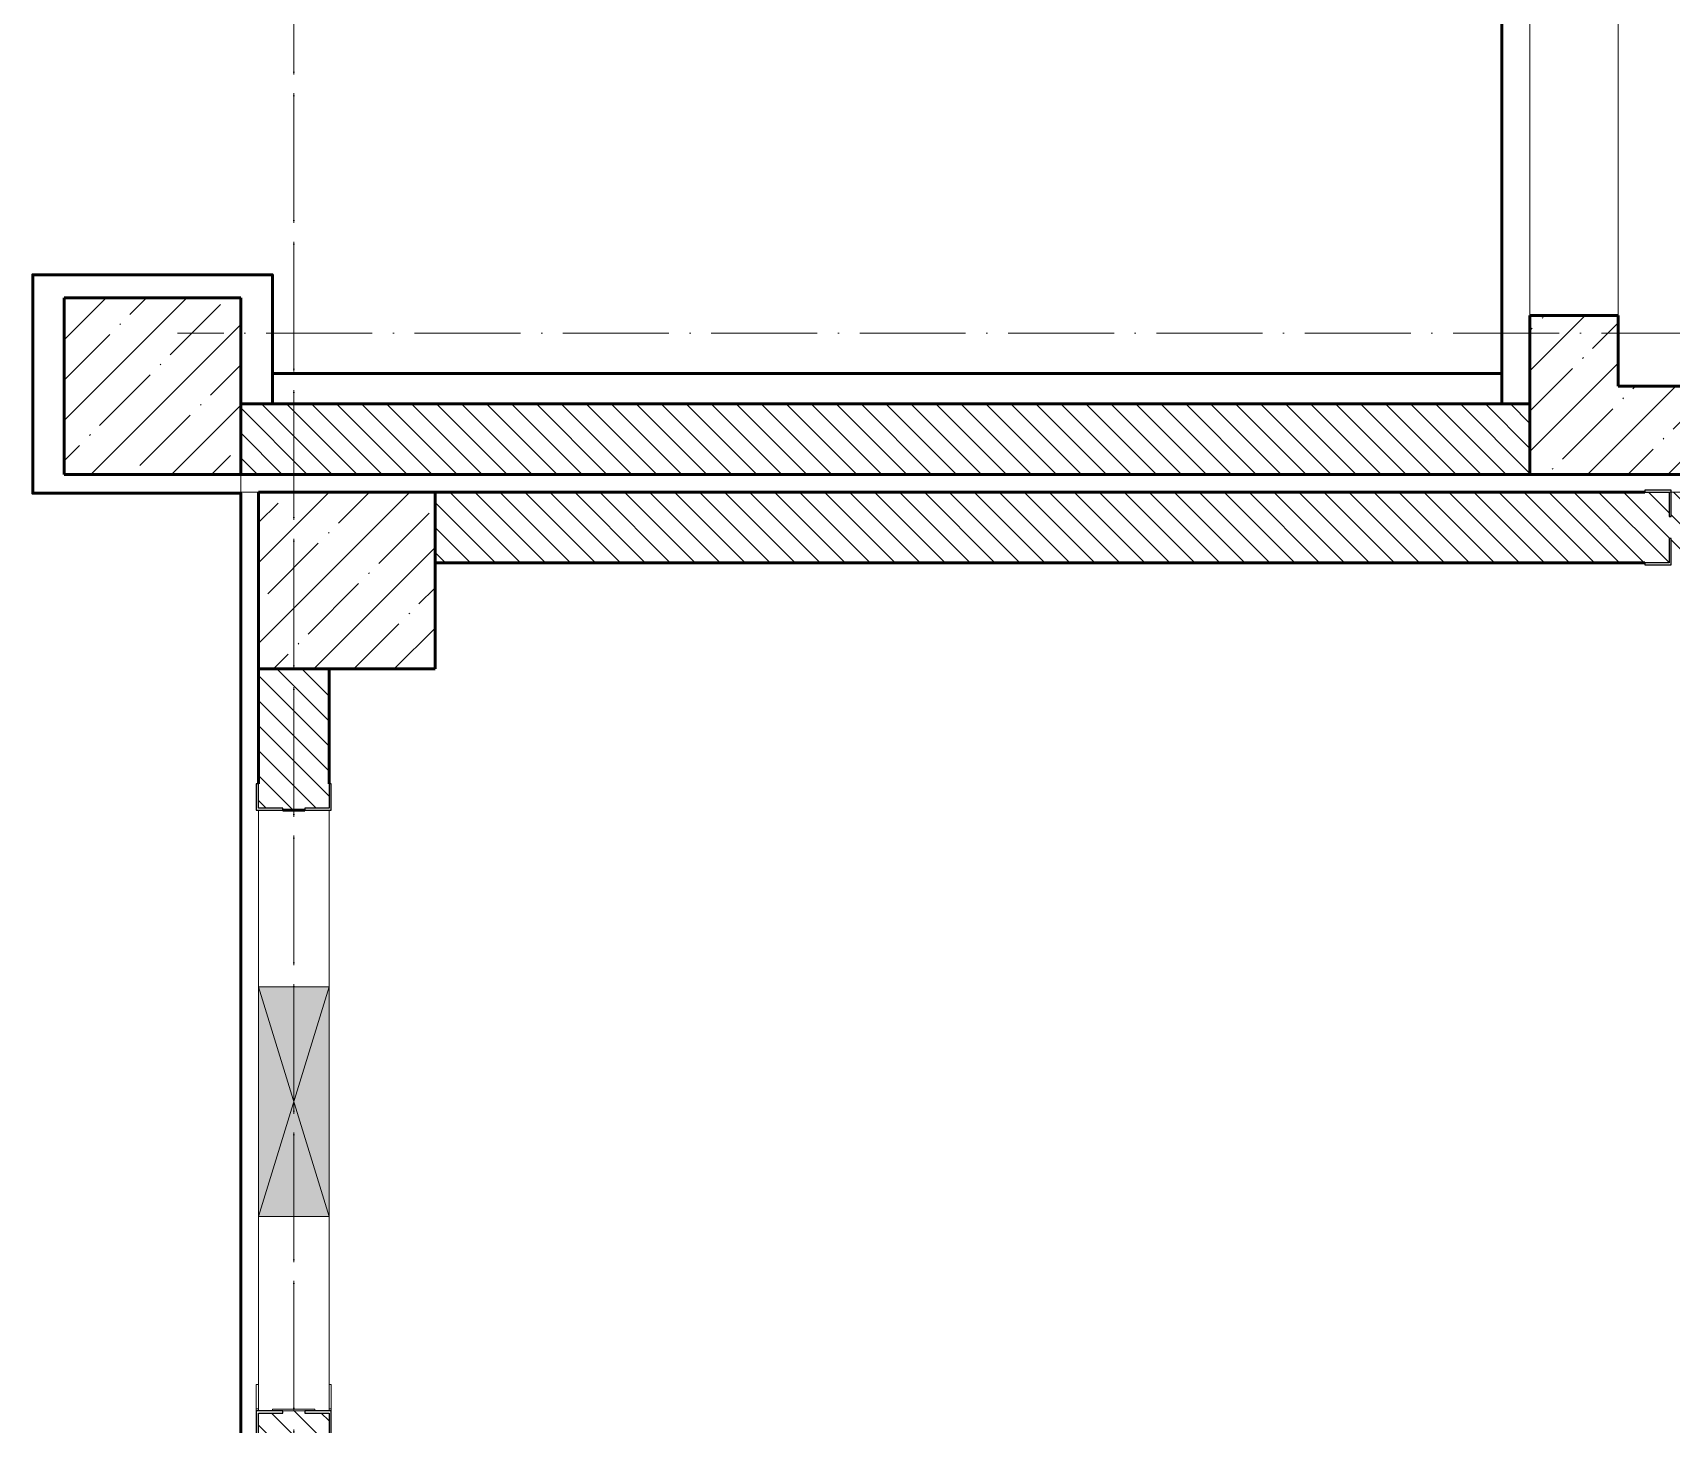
# Model space of a CAD drawing. Header units: millimetres. Extents: x -213536 to 1564669, y -45299 to 942238.
# Drawn here: x 636894 to 641533, y 615688 to 619625 of the extents above; entities that cross this region are included whole.
import ezdxf

# ---------------------------------------------------------------- set-up
doc = ezdxf.new("R2010")
doc.units = ezdxf.units.MM
doc.linetypes.add('50_200_ШТРИХ_1Т_ш5_п1_п1_', pattern=[700, 500, -100, 0, -100])
for name, color, linetype, lineweight in [('3.1) ЖБ окна 1.2 м', 102, 'Continuous', 30), ('8.1)', 2, 'Continuous', 50), ('8.2)', 3, 'Continuous', 50), ('8.3)', 5, 'Continuous', 50), ('8.4)', 6, 'Continuous', 50), ('A-DETL-GENF-OTLN', 7, 'Continuous', 9), ('A-FLOR-____-OTLN', 7, 'Continuous', 9), ('A-GENM-____-MCUT', 7, 'Continuous', 25), ('A-GENM-____-OTLN', 7, 'Continuous', 9), ('A-GENM-____-OTLN-1', 7, 'Continuous', 25), ('A-GLAZ-____-OTLN', 7, 'Continuous', 9), ('A-WALL-____-MCUT', 7, 'Continuous', 13), ('A-WALL-____-MCUT-1', 7, 'Continuous', 9), ('A-WALL-____-MCUT-2', 7, 'Continuous', 50), ('A-WALL-____-OTLN', 7, 'Continuous', 9), ('A-WALL-____-PATT-1', 7, 'Continuous', 9), ('I-WALL-____-OTLN', 7, 'Continuous', 9), ('S-COLS-____-MCUT', 7, 'Continuous', 50), ('S-COLS-____-OTLN', 7, 'Continuous', 9), ('S-GRID-____-OTLN-1', 7, '50_200_ШТРИХ_1Т_ш5_п1_п1_', 9)]:
    doc.layers.add(name, color=color, linetype=linetype, lineweight=lineweight)
pattern_1 = [(135, (544282.637, 571544.04), (-35.35534, -35.35534), [])]
pattern_2 = [(45, (-93500, -46531.04), (-114.04925, 114.04925), []), (45, (-93385.95, -46531.04), (-114.04925, 114.04925), [201.613, -40.323, 3.353, -36.97])]
pattern_3 = [(45, (-92950, -47081.04), (-114.04925, 114.04925), []), (45, (-92835.95, -47081.04), (-114.04925, 114.04925), [201.613, -40.323, 3.353, -36.97])]
pattern_4 = [(45, (544282.64, 571544.04), (-114.04925, 114.04925), []), (45, (544396.69, 571544.04), (-114.04925, 114.04925), [201.612, -40.322, 3.353, -36.97])]
pattern_5 = [(135, (544282.637, 571544.04), (-35.35534, -35.35534), [])]

# ---------------------------------------------------------------- blocks, each defined once
blk = doc.blocks.new('BSC_Колонна _Прямоугольная - 500х500-V116-АР1_План отверстий 2 этажа в осях 1-64_Ю-ЯЯ')
at = {"layer": 'S-COLS-____-OTLN'}
h = blk.add_hatch(dxfattribs=at)
h.set_pattern_fill('FP_129', color=256, style=0, pattern_type=2)
h.set_pattern_definition(pattern_2)
h.paths.add_polyline_path([(-250, -250), (250, -250), (250, 250), (-250, 250)], flags=0)
at = {"layer": 'S-COLS-____-MCUT'}
for p, q in [((250, 250), (-250, 250)), ((-250, 250), (-250, -250)), ((250, -250), (250, 250)), ((-250, -250), (250, -250))]:
    blk.add_line(p, q, dxfattribs=at)
blk = doc.blocks.new('BSC_Колонна _Прямоугольная - 500х500-V124-АР1_План отверстий 2 этажа в осях 1-64_Ю-ЯЯ')
at = {"layer": 'S-COLS-____-OTLN'}
h = blk.add_hatch(dxfattribs=at)
h.set_pattern_fill('FP_137', color=256, style=0, pattern_type=2)
h.set_pattern_definition(pattern_3)
h.paths.add_polyline_path([(-250, -250), (250, -250), (250, 250), (-250, 250)], flags=0)
at = {"layer": 'S-COLS-____-MCUT'}
for p, q in [((250, 250), (-250, 250)), ((-250, 250), (-250, -250)), ((250, -250), (250, 250)), ((-250, -250), (250, -250))]:
    blk.add_line(p, q, dxfattribs=at)
blk = doc.blocks.new('Фахверк_СКБ_Уголок - 200_3550-28267367-АР1_План отверстий 2 этажа в осях 1-64_Ю-ЯЯ')
at = {"layer": 'A-GENM-____-MCUT'}
for p, q in [((200, 156), (125, 156)), ((125, 156), (125, 81)), ((131, 81), (131, 150)), ((131, 150), (200, 150)), ((200, 150), (200, 156)), ((125, 81), (131, 81)), ((131, 19), (125, 19)), ((125, 19), (125, -56)), ((131, -50), (131, 19)), ((125, -56), (200, -56)), ((200, -50), (131, -50)), ((200, -56), (200, -50))]:
    blk.add_line(p, q, dxfattribs=at)
blk = doc.blocks.new('Фахверк_СКБ_Уголок - 200_3960-28268576-АР1_План отверстий 2 этажа в осях 1-64_Ю-ЯЯ')
at = {"layer": 'A-GENM-____-MCUT'}
for p, q in [((200, 156), (125, 156)), ((125, 156), (125, 81)), ((131, 81), (131, 150)), ((131, 150), (200, 150)), ((200, 150), (200, 156)), ((125, 81), (131, 81)), ((131, 19), (125, 19)), ((125, 19), (125, -56)), ((131, -50), (131, 19)), ((125, -56), (200, -56)), ((200, -50), (131, -50)), ((200, -56), (200, -50))]:
    blk.add_line(p, q, dxfattribs=at)
blk = doc.blocks.new('154_Стойка_СКБ_Уголок - СМ-2480_200-28346303-АР1_План отверстий 2 этажа в осях 1-64_Ю-ЯЯ')
at = {"layer": 'A-GENM-____-MCUT'}
for p, q in [((125, 156), (125, 81)), ((200, 156), (125, 156)), ((131, 81), (131, 150)), ((131, 150), (200, 150)), ((200, 150), (200, 156)), ((125, 81), (131, 81)), ((131, 19), (125, 19)), ((125, 19), (125, -56)), ((131, -50), (131, 19)), ((125, -56), (200, -56)), ((200, -50), (131, -50)), ((200, -56), (200, -50))]:
    blk.add_line(p, q, dxfattribs=at)
blk = doc.blocks.new('Стойка_Влож_Полоса боковая - Полоса-V150-АР1_План отверстий 2 этажа в осях 1-64_Ю-ЯЯ')
at = {"layer": 'A-GENM-____-OTLN'}
for p, q in [((-5, 60), (0, 60)), ((-5, -60), (-5, 60)), ((0, 31), (0, -31)), ((0, -60), (-5, -60))]:
    blk.add_line(p, q, dxfattribs=at)
blk = doc.blocks.new('Стойка_Влож_Уголок_Опорный - Уголок-28213941-АР1_План отверстий 2 этажа в осях 1-64_Ю-ЯЯ')
at = {"layer": 'A-GENM-____-OTLN'}
for p, q in [((-212, -6), (-212, 0)), ((0, 0), (0, -6)), ((-212, -75), (-212, -6)), ((-212, -6), (-206, -6)), ((-6, -6), (0, -6)), ((0, -6), (0, -75)), ((-212, -75), (-206, -75)), ((-6, -75), (0, -75))]:
    blk.add_line(p, q, dxfattribs=at)
blk = doc.blocks.new('AR_Отверстие прямоугольное _в стене_ - AR_Отверстие прямоугольное _в стене__ОВ-36845443-АР1_План отверстий 2 этажа в осях 1-64_Ю-ЯЯ')
at = {"layer": 'A-GLAZ-____-OTLN'}
blk.add_hatch(color=256, dxfattribs=at).paths.add_polyline_path([(325, 100), (-325, 100), (-325, -100), (325, -100)], flags=0)
at = {"layer": 'A-DETL-GENF-OTLN'}
for p, q in [((-325, -100), (-325, 100)), ((-325, 100), (325, 100)), ((325, 100), (-325, -100)), ((-325, 100), (325, -100)), ((325, 100), (-325, 100)), ((-325, 100), (-325, -100)), ((325, 100), (325, -100)), ((325, -100), (325, 100)), ((325, -100), (-325, -100)), ((-325, -100), (325, -100))]:
    blk.add_line(p, q, dxfattribs=at)
blk = doc.blocks.new('BSC_Колонна _Прямоугольная - 500х500-V120-АР1_План отверстий 2 этажа в осях 1-64_А-ГГ')
at = {"layer": 'S-COLS-____-OTLN'}
h = blk.add_hatch(dxfattribs=at)
h.set_pattern_fill('FP_150', color=256, style=0, pattern_type=2)
h.set_pattern_definition(pattern_2)
h.paths.add_polyline_path([(-250, -250), (250, -250), (250, 250), (-250, 250)], flags=0)
at = {"layer": 'S-COLS-____-MCUT'}
for p, q in [((250, 250), (-250, 250)), ((-250, 250), (-250, -250)), ((250, -250), (250, 250)), ((-250, -250), (250, -250))]:
    blk.add_line(p, q, dxfattribs=at)
blk = doc.blocks.new('BSC_Колонна _Прямоугольная - 500х500-V128-АР1_План отверстий 2 этажа в осях 1-64_А-ГГ')
at = {"layer": 'S-COLS-____-OTLN'}
h = blk.add_hatch(dxfattribs=at)
h.set_pattern_fill('FP_158', color=256, style=0, pattern_type=2)
h.set_pattern_definition(pattern_3)
h.paths.add_polyline_path([(-250, -250), (250, -250), (250, 250), (-250, 250)], flags=0)
at = {"layer": 'S-COLS-____-MCUT'}
for p, q in [((250, 250), (-250, 250)), ((-250, 250), (-250, -250)), ((250, -250), (250, 250)), ((-250, -250), (250, -250))]:
    blk.add_line(p, q, dxfattribs=at)
blk = doc.blocks.new('Фахверк_СКБ_Уголок - 200_3550-28267367-АР1_План отверстий 2 этажа в осях 1-64_А-ГГ')
at = {"layer": 'A-GENM-____-MCUT'}
for p, q in [((200, 156), (125, 156)), ((125, 156), (125, 81)), ((131, 81), (131, 150)), ((131, 150), (200, 150)), ((200, 150), (200, 156)), ((125, 81), (131, 81)), ((131, 19), (125, 19)), ((125, 19), (125, -56)), ((131, -50), (131, 19)), ((125, -56), (200, -56)), ((200, -50), (131, -50)), ((200, -56), (200, -50))]:
    blk.add_line(p, q, dxfattribs=at)
blk = doc.blocks.new('Фахверк_СКБ_Уголок - 200_3960-28268576-АР1_План отверстий 2 этажа в осях 1-64_А-ГГ')
at = {"layer": 'A-GENM-____-MCUT'}
for p, q in [((200, 156), (125, 156)), ((125, 156), (125, 81)), ((131, 81), (131, 150)), ((131, 150), (200, 150)), ((200, 150), (200, 156)), ((125, 81), (131, 81)), ((131, 19), (125, 19)), ((125, 19), (125, -56)), ((131, -50), (131, 19)), ((125, -56), (200, -56)), ((200, -50), (131, -50)), ((200, -56), (200, -50))]:
    blk.add_line(p, q, dxfattribs=at)
blk = doc.blocks.new('154_Стойка_СКБ_Уголок - СМ-2480_200-28346303-АР1_План отверстий 2 этажа в осях 1-64_А-ГГ')
at = {"layer": 'A-GENM-____-MCUT'}
for p, q in [((125, 156), (125, 81)), ((200, 156), (125, 156)), ((131, 81), (131, 150)), ((131, 150), (200, 150)), ((200, 150), (200, 156)), ((125, 81), (131, 81)), ((131, 19), (125, 19)), ((125, 19), (125, -56)), ((131, -50), (131, 19)), ((125, -56), (200, -56)), ((200, -50), (131, -50)), ((200, -56), (200, -50))]:
    blk.add_line(p, q, dxfattribs=at)
blk = doc.blocks.new('Стойка_Влож_Полоса боковая - Полоса-28213942-АР1_План отверстий 2 этажа в осях 1-64_А-ГГ')
at = {"layer": 'A-GENM-____-OTLN'}
for p, q in [((-5, 60), (0, 60)), ((-5, -60), (-5, 60)), ((0, 31), (0, -31)), ((0, -60), (-5, -60))]:
    blk.add_line(p, q, dxfattribs=at)
blk = doc.blocks.new('Стойка_Влож_Уголок_Опорный - Уголок-28213941-АР1_План отверстий 2 этажа в осях 1-64_А-ГГ')
at = {"layer": 'A-GENM-____-OTLN'}
for p, q in [((-212, -6), (-212, 0)), ((0, 0), (0, -6)), ((-212, -75), (-212, -6)), ((-212, -6), (-206, -6)), ((-6, -6), (0, -6)), ((0, -6), (0, -75)), ((-212, -75), (-206, -75)), ((-6, -75), (0, -75))]:
    blk.add_line(p, q, dxfattribs=at)
blk = doc.blocks.new('AR_Отверстие прямоугольное _в стене_ - AR_Отверстие прямоугольное _в стене__ОВ-36845443-АР1_План отверстий 2 этажа в осях 1-64_А-ГГ')
at = {"layer": 'A-GLAZ-____-OTLN'}
blk.add_hatch(color=256, dxfattribs=at).paths.add_polyline_path([(325, 100), (-325, 100), (-325, -100), (325, -100)], flags=0)
at = {"layer": 'A-DETL-GENF-OTLN'}
for p, q in [((-325, -100), (-325, 100)), ((-325, 100), (325, 100)), ((325, 100), (-325, -100)), ((-325, 100), (325, -100)), ((325, 100), (-325, 100)), ((-325, 100), (-325, -100)), ((325, 100), (325, -100)), ((325, -100), (325, 100)), ((325, -100), (-325, -100)), ((-325, -100), (325, -100))]:
    blk.add_line(p, q, dxfattribs=at)
blk = doc.blocks.new('2этаж')
at = {"layer": 'S-GRID-____-OTLN-1', "color": 251, "ltscale": 0.6, "true_color": 0x636466}
for p, q in [((77758.3, 498997), (77758.3, 549908.8)), ((77758.3, 454533.3), (77758.3, 508896.9)), ((88482.7, 506247), (77429.6, 506247)), ((88482.7, 506247), (77429.6, 506247)), ((77429.6, 505797), (88322.4, 505797)), ((77429.6, 505797), (88322.4, 505797))]:
    blk.add_line(p, q, dxfattribs=at)

msp = doc.modelspace()

# ---------------------------------------------------------------- hatches: boundary and pattern name
at = {"layer": 'A-WALL-____-PATT-1'}
h = msp.add_hatch(dxfattribs=at)
h.set_pattern_fill('FP_13', color=256, style=0, pattern_type=2)
h.set_pattern_definition(pattern_4)
h.paths.add_polyline_path([(641382.6, 618625.1), (641382.6, 618825.1), (641132.6, 618825.1), (641132.6, 618625.1)], flags=0)
h.paths.add_polyline_path([(641132.6, 620425.1), (641382.6, 620425.1), (641382.6, 621275.1), (641132.6, 621275.1)], flags=0)
h = msp.add_hatch(dxfattribs=at)
h.set_pattern_fill('FP_13', color=256, style=0, pattern_type=2)
h.set_pattern_definition(pattern_4)
h.paths.add_polyline_path([(645532.6, 618375.1), (645532.6, 618625.1), (641132.6, 618625.1), (641132.6, 618375.1), (645015, 618375.1)], flags=0)
h = msp.add_hatch(dxfattribs=at)
h.set_pattern_fill('FP_25', color=256, style=0, pattern_type=2)
h.set_pattern_definition([(45, (544282.64, 571544.04), (-114.04925, 114.04925), []), (45, (544396.69, 571544.04), (-114.04925, 114.04925), [201.612, -40.322, 3.353, -36.97])])
h.paths.add_polyline_path([(645532.6, 618375.1), (645532.6, 618625.1), (641132.6, 618625.1), (641132.6, 618375.1), (645014.4, 618375.1)], flags=0)
h = msp.add_hatch(dxfattribs=at)
h.set_pattern_fill('FP_6', color=256, style=0, pattern_type=2)
h.set_pattern_definition(pattern_1)
h.paths.add_polyline_path([(641132.6, 618375.1), (641132.6, 618575.1), (637482.6, 618575.1), (637482.6, 618375.1), (639712.5, 618375.1)], flags=0)
h = msp.add_hatch(dxfattribs=at)
h.set_pattern_fill('FP_6', color=256, style=0, pattern_type=2)
h.set_pattern_definition(pattern_5)
h.paths.add_polyline_path([(641132.6, 618375.1), (641132.6, 618575.1), (637482.6, 618575.1), (637482.6, 618375.1), (639712, 618375.1)], flags=0)
h = msp.add_hatch(dxfattribs=at)
h.set_pattern_fill('FP_6', color=256, style=0, pattern_type=2)
h.set_pattern_definition(pattern_1)
h.paths.add_polyline_path([(645032.6, 618125.1), (645032.6, 618325.1), (641532.6, 618325.1), (641532.6, 618256.1), (641526.6, 618256.1), (641526.6, 618325.1), (638032.6, 618325.1), (638032.6, 618125.1), (641526.6, 618125.1), (641526.6, 618194.1), (641532.6, 618194.1), (641532.6, 618125.1), (645015, 618125.1)], flags=0)
h = msp.add_hatch(dxfattribs=at)
h.set_pattern_fill('FP_6', color=256, style=0, pattern_type=2)
h.set_pattern_definition(pattern_5)
h.paths.add_polyline_path([(645032.6, 618125.1), (645032.6, 618325.1), (641532.6, 618325.1), (641532.6, 618256.1), (641526.6, 618256.1), (641526.6, 618325.1), (638032.6, 618325.1), (638032.6, 618125.1), (641526.6, 618125.1), (641526.6, 618194.1), (641532.6, 618194.1), (641532.6, 618125.1), (645014.4, 618125.1)], flags=0)
h = msp.add_hatch(dxfattribs=at)
h.set_pattern_fill('FP_6', color=256, style=0, pattern_type=2)
h.set_pattern_definition(pattern_1)
h.paths.add_polyline_path([(637572.6, 614475.1), (637732.6, 614475.1), (637731.7, 615719.1), (637663.6, 615719.1), (637663.6, 615725.1), (637601.6, 615725.1), (637601.6, 615719.1), (637532.6, 615719.1), (637532.6, 614475.1)], flags=0)
h.paths.add_polyline_path([(637663.6, 617425.1), (637663.6, 617431.1), (637732.6, 617431.1), (637732.6, 617825.1), (637532.6, 617825.1), (637532.6, 617431.1), (637601.6, 617431.1), (637601.6, 617425.1)], flags=0)
h = msp.add_hatch(dxfattribs=at)
h.set_pattern_fill('FP_6', color=256, style=0, pattern_type=2)
h.set_pattern_definition(pattern_5)
h.paths.add_polyline_path([(637532.6, 614475.1), (637732.6, 614475.1), (637731.7, 615719.1), (637663.6, 615719.1), (637663.6, 615725.1), (637601.6, 615725.1), (637601.6, 615719.1), (637532.6, 615719.1), (637532.6, 615279.6)], flags=0)
h.paths.add_polyline_path([(637663.6, 617425.1), (637663.6, 617431.1), (637732.6, 617431.1), (637732.6, 617825.1), (637532.6, 617825.1), (637532.6, 617431.1), (637601.6, 617431.1), (637601.6, 617425.1)], flags=0)

# ---------------------------------------------------------------- linework, layer by layer
at = {"layer": '8.1)', "lineweight": 50}
msp.add_lwpolyline([(637482.6, 617205.8), (637482.6, 616056.4)], dxfattribs=at)
at = {"layer": '8.2)', "lineweight": 50}
for points in [[(641052.8, 620825.1), (641052.8, 618575.1)], [(637572.4, 618575.1), (637572.4, 618940.5), (636893.7, 618940.5), (636893.7, 618322.2), (637482.6, 618322.2), (637482.6, 617830.5)]]:
    msp.add_lwpolyline(points, dxfattribs=at)
at = {"layer": '8.3)', "lineweight": 50}
for points in [[(641052.8, 618660.7), (637572.4, 618660.7)], [(637482.6, 617830.5), (637482.6, 615144)]]:
    msp.add_lwpolyline(points, dxfattribs=at)
at = {"layer": '8.4)', "lineweight": 50}
for points in [[(641052.8, 620825.1), (641052.8, 618575.1)], [(637572.4, 618575.1), (637572.4, 618940.5), (636893.7, 618940.5), (636893.7, 618322.2), (637482.6, 618322.2), (637482.6, 617830.5)], [(641052.8, 618660.7), (637572.4, 618660.7)], [(637482.6, 617830.5), (637482.6, 615144)]]:
    msp.add_lwpolyline(points, dxfattribs=at)
at = {"layer": 'A-FLOR-____-OTLN'}
msp.add_line((637482.6, 615025.1), (637482.6, 618375.1), dxfattribs=at)
msp.add_line((637482.6, 615025.1), (637482.6, 618375.1), dxfattribs=at)
at = {"layer": 'A-WALL-____-MCUT'}
for p, q in [((641132.6, 618575.1), (637482.6, 618575.1)), ((637482.6, 618375.1), (641132.6, 618375.1)), ((641457.6, 618325.1), (638032.6, 618325.1)), ((638032.6, 618125.1), (641457.6, 618125.1)), ((637532.6, 617825.1), (637532.6, 617500.1)), ((637732.6, 617500.1), (637732.6, 617825.1)), ((637601.6, 617425.1), (637663.6, 617425.1))]:
    msp.add_line(p, q, dxfattribs=at)
at = {"layer": 'A-WALL-____-MCUT-1'}
for p, q in [((641132.6, 618825.1), (641132.6, 618375.1)), ((645532.6, 618625.1), (641382.6, 618625.1)), ((641132.6, 618375.1), (645532.6, 618375.1))]:
    msp.add_line(p, q, dxfattribs=at)
at = {"layer": 'A-WALL-____-MCUT-2'}
for p, q in [((641382.6, 618825.1), (641132.6, 618825.1)), ((641132.6, 618825.1), (641132.6, 618375.1)), ((641382.6, 618625.1), (641382.6, 618825.1)), ((645532.6, 618625.1), (641382.6, 618625.1)), ((641132.6, 618575.1), (637482.6, 618575.1)), ((637482.6, 618375.1), (641132.6, 618375.1)), ((641132.6, 618375.1), (645532.6, 618375.1)), ((641457.6, 618325.1), (638032.6, 618325.1)), ((638032.6, 618125.1), (641457.6, 618125.1)), ((637532.6, 617825.1), (637532.6, 617500.1)), ((637732.6, 617500.1), (637732.6, 617825.1)), ((637601.6, 617425.1), (637663.6, 617425.1))]:
    msp.add_line(p, q, dxfattribs=at)
at = {"layer": 'A-WALL-____-OTLN'}
for p, q in [((641132.6, 618825.1), (641132.6, 620425.1)), ((641382.6, 620425.1), (641382.6, 618825.1))]:
    msp.add_line(p, q, dxfattribs=at)
at = {"layer": 'I-WALL-____-OTLN'}
for p, q in [((637532.6, 616925.1), (637532.6, 617425.1)), ((637532.6, 616925.1), (637532.6, 617425.1)), ((637732.6, 617425.1), (637732.6, 616925.1)), ((637732.6, 617425.1), (637732.6, 616925.1)), ((637532.6, 615725.1), (637532.6, 616275.1)), ((637532.6, 615725.1), (637532.6, 616275.1)), ((637732.6, 616275.1), (637732.6, 615725.1)), ((637732.6, 616275.1), (637732.6, 615725.1))]:
    msp.add_line(p, q, dxfattribs=at)

# ---------------------------------------------------------------- block references
at = {"layer": '3.1) ЖБ окна 1.2 м'}
msp.add_blockref('2этаж', (559874.3, 112528.1), dxfattribs=at)
at = {"layer": 'A-GENM-____-OTLN'}
for name, p, rotation in [('Стойка_Влож_Уголок_Опорный - Уголок-28213941-АР1_План отверстий 2 этажа в осях 1-64_Ю-ЯЯ', (637526.6, 615725.1), 180), ('Стойка_Влож_Уголок_Опорный - Уголок-28213941-АР1_План отверстий 2 этажа в осях 1-64_А-ГГ', (637526.6, 615725.1), 180), ('Стойка_Влож_Полоса боковая - Полоса-V150-АР1_План отверстий 2 этажа в осях 1-64_Ю-ЯЯ', (637632.6, 615725.1), 269.9999999999999), ('Стойка_Влож_Полоса боковая - Полоса-28213942-АР1_План отверстий 2 этажа в осях 1-64_А-ГГ', (637632.6, 615725.1), 269.9999999999999)]:
    msp.add_blockref(name, p, dxfattribs=dict(at, rotation=rotation))
at = {"layer": 'A-GENM-____-OTLN-1'}
for name, p, rotation in [('Фахверк_СКБ_Уголок - 200_3550-28267367-АР1_План отверстий 2 этажа в осях 1-64_Ю-ЯЯ', (641657.6, 618275.1), 180), ('Фахверк_СКБ_Уголок - 200_3550-28267367-АР1_План отверстий 2 этажа в осях 1-64_А-ГГ', (641657.6, 618275.1), 180), ('Фахверк_СКБ_Уголок - 200_3960-28268576-АР1_План отверстий 2 этажа в осях 1-64_Ю-ЯЯ', (637682.6, 617300.1), 89.9999999999999), ('Фахверк_СКБ_Уголок - 200_3960-28268576-АР1_План отверстий 2 этажа в осях 1-64_А-ГГ', (637682.6, 617300.1), 89.9999999999999), ('154_Стойка_СКБ_Уголок - СМ-2480_200-28346303-АР1_План отверстий 2 этажа в осях 1-64_Ю-ЯЯ', (637582.6, 615850.1), 269.9999999999999), ('154_Стойка_СКБ_Уголок - СМ-2480_200-28346303-АР1_План отверстий 2 этажа в осях 1-64_А-ГГ', (637582.6, 615850.1), 269.9999999999999)]:
    msp.add_blockref(name, p, dxfattribs=dict(at, rotation=rotation))
at = {"layer": 'A-GLAZ-____-OTLN', "rotation": 269.9999999999999}
for name in ['AR_Отверстие прямоугольное _в стене_ - AR_Отверстие прямоугольное _в стене__ОВ-36845443-АР1_План отверстий 2 этажа в осях 1-64_Ю-ЯЯ', 'AR_Отверстие прямоугольное _в стене_ - AR_Отверстие прямоугольное _в стене__ОВ-36845443-АР1_План отверстий 2 этажа в осях 1-64_А-ГГ']:
    msp.add_blockref(name, (637632.6, 616600.1), dxfattribs=at)
at = {"layer": 'S-COLS-____-OTLN'}
for name, p in [('BSC_Колонна _Прямоугольная - 500х500-V124-АР1_План отверстий 2 этажа в осях 1-64_Ю-ЯЯ', (637232.6, 618625.1)), ('BSC_Колонна _Прямоугольная - 500х500-V128-АР1_План отверстий 2 этажа в осях 1-64_А-ГГ', (637232.6, 618625.1)), ('BSC_Колонна _Прямоугольная - 500х500-V116-АР1_План отверстий 2 этажа в осях 1-64_Ю-ЯЯ', (637782.6, 618075.1)), ('BSC_Колонна _Прямоугольная - 500х500-V120-АР1_План отверстий 2 этажа в осях 1-64_А-ГГ', (637782.6, 618075.1))]:
    msp.add_blockref(name, p, dxfattribs=at)

doc.saveas('drawing.dxf')
